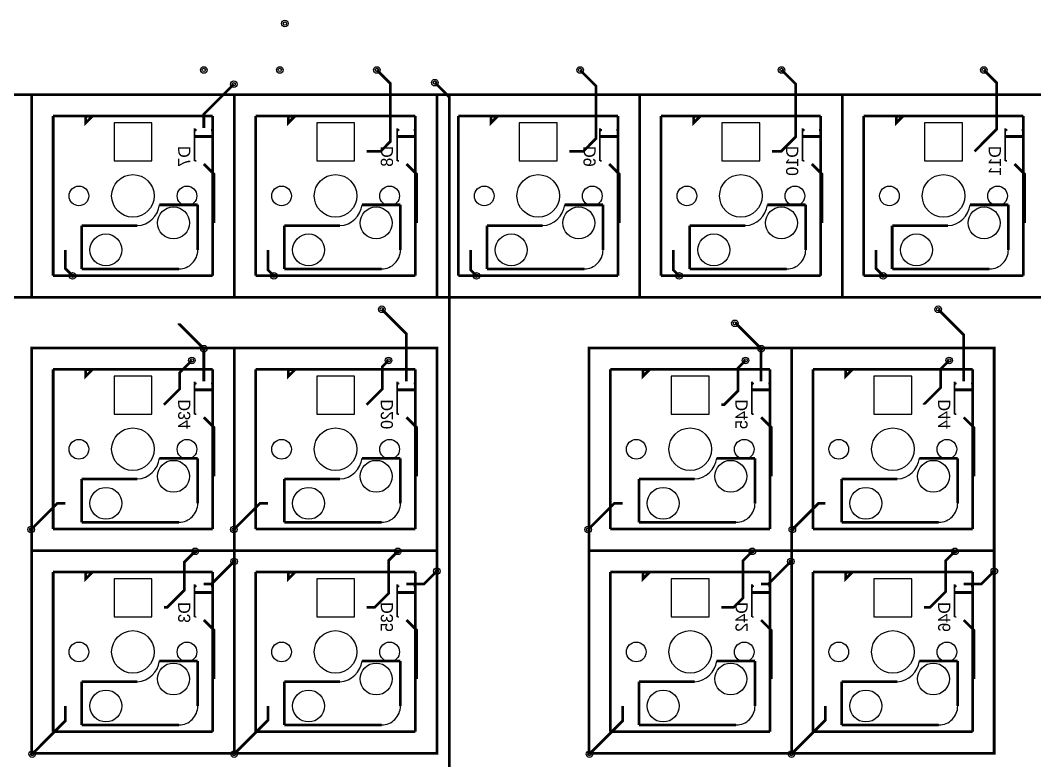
# Model space of a CAD drawing. Extents: x -38 to 13910, y -467 to 6521.
# Drawn here: x 91.8 to 187.2, y 52.2 to 121.8 of the extents above; entities that cross this region are included whole.
import ezdxf

# ---------------------------------------------------------------- set-up
doc = ezdxf.new("R2010")
doc.units = 0
doc.header["$MEASUREMENT"] = 0
for name, color, linetype, true_color in [('BottomLayer', 5, 'Continuous', 0x0000ff), ('BottomSilkLayer', 7, 'Continuous', 0x66cc33), ('Document', 7, 'Continuous', 0xffffff), ('Hole', 7, 'Continuous', 0x222222), ('Multi-Layer', 7, 'Continuous', 0xc0c0c0), ('TopLayer', 1, 'Continuous', 0xff0000), ('TopSilkLayer', 7, 'Continuous', 0xffcc00)]:
    doc.layers.add(name, color=color, linetype=linetype, true_color=true_color)

msp = doc.modelspace()

# ---------------------------------------------------------------- linework, layer by layer
at = {"layer": 'BottomLayer', "const_width": 0.254}
for points in [[(125.34, 117.084), (126.593, 115.83), (126.593, 110.342), (125.69, 109.438), (124.38, 109.438)], [(144.44, 117.084), (145.945, 115.579), (145.945, 110.642), (144.742, 109.438), (143.43, 109.438)], [(163.389, 117.084), (164.697, 115.776), (164.697, 110.792), (163.343, 109.438), (162.48, 109.438)], [(182.388, 117.084), (183.598, 115.874), (183.598, 111.507), (181.53, 109.438)], [(111.892, 115.742), (109.072, 112.922), (109.072, 111.633)], [(130.794, 115.892), (132.144, 114.542), (132.144, 5.483), (128.754, 2.092), (128.122, 2.092)], [(109.072, 108.248), (110.028, 107.291), (110.028, 102.707)], [(128.122, 108.248), (129.079, 107.291), (129.079, 102.707)], [(147.173, 108.248), (148.129, 107.292), (148.129, 102.707)], [(166.223, 108.248), (167.179, 107.292), (167.179, 102.707)], [(185.273, 108.248), (186.229, 107.293), (186.229, 102.707)], [(96.741, 97.741), (96.058, 98.423), (96.058, 100.167)], [(115.643, 97.741), (115.108, 98.275), (115.108, 100.167)], [(134.694, 97.741), (134.158, 98.276), (134.158, 100.167)], [(153.746, 97.741), (153.209, 98.278), (153.209, 100.167)], [(172.947, 97.741), (172.259, 98.43), (172.259, 100.167)], [(125.796, 94.59), (128.122, 92.264), (128.122, 87.82)], [(178.101, 94.59), (180.511, 92.18), (180.511, 87.82)], [(109.072, 90.89), (109.072, 90.89), (109.072, 87.82)], [(161.46, 90.89), (161.46, 90.89), (161.46, 87.82)], [(107.948, 89.789), (106.792, 88.633), (106.792, 87.088), (105.329, 85.625)], [(126.443, 89.789), (125.843, 89.189), (125.843, 87.089), (124.38, 85.626)], [(160, 89.789), (159.296, 89.085), (159.296, 86.94), (157.982, 85.625), (157.717, 85.625)], [(179.152, 89.789), (178.348, 88.985), (178.348, 87.24), (176.767, 85.659), (176.767, 85.625)], [(109.072, 84.435), (110.028, 83.478), (110.028, 78.894)], [(128.122, 84.435), (129.079, 83.478), (129.079, 78.894)], [(161.46, 84.435), (162.416, 83.479), (162.416, 78.894)], [(180.511, 84.435), (181.466, 83.48), (181.466, 78.894)], [(92.841, 73.889), (95.306, 76.354), (96.058, 76.354)], [(111.892, 73.889), (114.358, 76.354), (115.108, 76.354)], [(145.195, 73.889), (147.661, 76.354), (148.446, 76.354)], [(164.397, 73.889), (166.862, 76.354), (167.496, 76.354)], [(108.26, 71.839), (107.242, 70.821), (107.242, 68.188), (105.629, 66.576), (105.329, 66.576)], [(127.31, 71.839), (126.443, 70.973), (126.443, 67.888), (125.131, 66.576), (124.38, 66.576)], [(160.635, 71.839), (159.746, 70.951), (159.746, 67.438), (158.884, 66.576), (157.717, 66.576)], [(179.685, 71.839), (178.798, 70.952), (178.798, 68.038), (177.335, 66.576), (176.767, 66.576)], [(111.913, 70.889), (109.794, 68.769), (109.072, 68.769)], [(164.261, 70.889), (162.142, 68.769), (161.46, 68.769)], [(130.983, 69.988), (129.764, 68.769), (128.122, 68.769)], [(183.383, 69.988), (182.164, 68.769), (180.511, 68.769)], [(109.072, 65.384), (110.028, 64.427), (110.028, 59.845)], [(128.122, 65.384), (129.079, 64.428), (129.079, 59.845)], [(161.46, 65.384), (162.416, 64.428), (162.416, 59.845)], [(180.511, 65.384), (181.466, 64.429), (181.466, 59.845)], [(92.938, 52.789), (96.058, 55.909), (96.058, 57.305)], [(111.916, 52.789), (115.109, 55.981), (115.109, 57.305)], [(145.324, 52.789), (148.446, 55.91), (148.446, 57.305)], [(164.315, 52.789), (167.496, 55.97), (167.496, 57.305)]]:
    msp.add_lwpolyline(points, dxfattribs=at)
at = {"layer": 'BottomSilkLayer', "const_width": 0.254}
for points in [[(97.963, 112.74), (98.598, 112.74), (97.963, 112.105), (97.963, 112.74)], [(117.013, 112.74), (117.648, 112.74), (117.013, 112.105), (117.013, 112.74)], [(136.063, 112.74), (136.698, 112.74), (136.063, 112.105), (136.063, 112.74)], [(155.113, 112.74), (155.748, 112.74), (155.113, 112.105), (155.113, 112.74)], [(174.163, 112.74), (174.798, 112.74), (174.163, 112.105), (174.163, 112.74)], [(97.963, 88.927), (98.598, 88.927), (97.963, 88.292), (97.963, 88.927)], [(117.013, 88.927), (117.648, 88.927), (117.013, 88.292), (117.013, 88.927)], [(150.351, 88.927), (150.986, 88.927), (150.351, 88.292), (150.351, 88.927)], [(169.401, 88.927), (170.036, 88.927), (169.401, 88.292), (169.401, 88.927)], [(97.963, 69.878), (98.598, 69.878), (97.963, 69.243), (97.963, 69.878)], [(117.013, 69.878), (117.648, 69.878), (117.013, 69.243), (117.013, 69.878)], [(150.351, 69.878), (150.986, 69.878), (150.351, 69.243), (150.351, 69.878)], [(169.401, 69.878), (170.036, 69.878), (169.401, 69.243), (169.401, 69.878)]]:
    msp.add_lwpolyline(points, close=True, dxfattribs=at)
at = {"layer": 'BottomSilkLayer', "const_width": 0.152}
for points in [[(108.316, 111.52), (108.205, 111.52), (108.205, 111.346)], [(108.316, 111.52), (108.316, 111.52), (108.316, 111.346)], [(109.827, 111.52), (109.827, 111.52), (109.827, 111.346)], [(109.938, 111.346), (109.938, 111.52), (109.827, 111.52)], [(127.367, 111.52), (127.256, 111.52), (127.256, 111.346)], [(127.367, 111.52), (127.367, 111.52), (127.367, 111.346)], [(128.877, 111.52), (128.877, 111.52), (128.877, 111.346)], [(128.988, 111.346), (128.988, 111.52), (128.877, 111.52)], [(146.417, 111.52), (146.306, 111.52), (146.306, 111.346)], [(146.417, 111.52), (146.417, 111.52), (146.417, 111.346)], [(147.928, 111.52), (147.928, 111.52), (147.928, 111.346)], [(148.039, 111.346), (148.039, 111.52), (147.928, 111.52)], [(165.468, 111.52), (165.357, 111.52), (165.357, 111.346)], [(165.468, 111.52), (165.468, 111.52), (165.468, 111.346)], [(166.978, 111.52), (166.978, 111.52), (166.978, 111.346)], [(167.089, 111.346), (167.089, 111.52), (166.978, 111.52)], [(184.518, 111.52), (184.407, 111.52), (184.407, 111.346)], [(184.518, 111.52), (184.518, 111.52), (184.518, 111.346)], [(186.029, 111.52), (186.029, 111.52), (186.029, 111.346)], [(186.14, 111.346), (186.14, 111.52), (186.029, 111.52)], [(108.205, 111.346), (108.205, 111.346), (108.205, 108.534)], [(108.205, 111.346), (108.205, 111.346), (108.316, 111.346)], [(108.205, 110.91), (108.205, 110.91), (109.938, 110.91)], [(108.205, 110.767), (108.205, 110.767), (109.938, 110.767)], [(109.827, 111.346), (109.827, 111.346), (109.938, 111.346)], [(109.938, 111.346), (109.938, 111.346), (109.938, 108.534)], [(127.256, 111.346), (127.256, 111.346), (127.256, 108.534)], [(127.256, 111.346), (127.256, 111.346), (127.367, 111.346)], [(127.256, 110.91), (127.256, 110.91), (128.988, 110.91)], [(127.256, 110.767), (127.256, 110.767), (128.988, 110.767)], [(128.877, 111.346), (128.877, 111.346), (128.988, 111.346)], [(128.988, 111.346), (128.988, 111.346), (128.988, 108.534)], [(146.306, 111.346), (146.306, 111.346), (146.306, 108.534)], [(146.306, 111.346), (146.306, 111.346), (146.417, 111.346)], [(146.306, 110.91), (146.306, 110.91), (148.039, 110.91)], [(146.306, 110.767), (146.306, 110.767), (148.039, 110.767)], [(147.928, 111.346), (147.928, 111.346), (148.039, 111.346)], [(148.039, 111.346), (148.039, 111.346), (148.039, 108.534)], [(165.357, 111.346), (165.357, 111.346), (165.357, 108.534)], [(165.357, 111.346), (165.357, 111.346), (165.468, 111.346)], [(165.357, 110.91), (165.357, 110.91), (167.089, 110.91)], [(165.357, 110.767), (165.357, 110.767), (167.089, 110.767)], [(166.978, 111.346), (166.978, 111.346), (167.089, 111.346)], [(167.089, 111.346), (167.089, 111.346), (167.089, 108.534)], [(184.407, 111.346), (184.407, 111.346), (184.407, 108.534)], [(184.407, 111.346), (184.407, 111.346), (184.518, 111.346)], [(184.407, 110.91), (184.407, 110.91), (186.14, 110.91)], [(184.407, 110.767), (184.407, 110.767), (186.14, 110.767)], [(186.029, 111.346), (186.029, 111.346), (186.14, 111.346)], [(186.14, 111.346), (186.14, 111.346), (186.14, 108.534)], [(108.205, 108.534), (108.205, 108.534), (108.373, 108.534)], [(109.938, 108.534), (109.938, 108.534), (109.77, 108.534)], [(127.256, 108.534), (127.256, 108.534), (127.424, 108.534)], [(128.988, 108.534), (128.988, 108.534), (128.82, 108.534)], [(146.306, 108.534), (146.306, 108.534), (146.474, 108.534)], [(148.039, 108.534), (148.039, 108.534), (147.871, 108.534)], [(165.357, 108.534), (165.357, 108.534), (165.525, 108.534)], [(167.089, 108.534), (167.089, 108.534), (166.921, 108.534)], [(184.407, 108.534), (184.407, 108.534), (184.575, 108.534)], [(186.14, 108.534), (186.14, 108.534), (185.972, 108.534)], [(108.316, 87.707), (108.205, 87.707), (108.205, 87.533)], [(108.316, 87.707), (108.316, 87.707), (108.316, 87.533)], [(109.827, 87.707), (109.827, 87.707), (109.827, 87.533)], [(109.938, 87.533), (109.938, 87.707), (109.827, 87.707)], [(127.367, 87.707), (127.256, 87.707), (127.256, 87.533)], [(127.367, 87.707), (127.367, 87.707), (127.367, 87.533)], [(128.877, 87.707), (128.877, 87.707), (128.877, 87.533)], [(128.988, 87.533), (128.988, 87.707), (128.877, 87.707)], [(160.705, 87.707), (160.594, 87.707), (160.594, 87.533)], [(160.705, 87.707), (160.705, 87.707), (160.705, 87.533)], [(162.215, 87.707), (162.215, 87.707), (162.215, 87.533)], [(162.327, 87.533), (162.327, 87.707), (162.215, 87.707)], [(179.756, 87.707), (179.645, 87.707), (179.645, 87.533)], [(179.756, 87.707), (179.756, 87.707), (179.756, 87.533)], [(181.266, 87.707), (181.266, 87.707), (181.266, 87.533)], [(181.377, 87.533), (181.377, 87.707), (181.266, 87.707)], [(108.205, 87.533), (108.205, 87.533), (108.316, 87.533)], [(108.205, 87.533), (108.205, 87.533), (108.205, 84.721)], [(108.205, 87.097), (108.205, 87.097), (109.938, 87.097)], [(108.205, 86.954), (108.205, 86.954), (109.938, 86.954)], [(109.827, 87.533), (109.827, 87.533), (109.938, 87.533)], [(109.938, 87.533), (109.938, 87.533), (109.938, 84.721)], [(127.256, 87.533), (127.256, 87.533), (127.367, 87.533)], [(127.256, 87.533), (127.256, 87.533), (127.256, 84.721)], [(127.256, 87.097), (127.256, 87.097), (128.988, 87.097)], [(127.256, 86.954), (127.256, 86.954), (128.988, 86.954)], [(128.877, 87.533), (128.877, 87.533), (128.988, 87.533)], [(128.988, 87.533), (128.988, 87.533), (128.988, 84.721)], [(160.594, 87.533), (160.594, 87.533), (160.705, 87.533)], [(160.594, 87.533), (160.594, 87.533), (160.594, 84.721)], [(160.594, 87.097), (160.594, 87.097), (162.327, 87.097)], [(160.594, 86.954), (160.594, 86.954), (162.327, 86.954)], [(162.215, 87.533), (162.215, 87.533), (162.327, 87.533)], [(162.327, 87.533), (162.327, 87.533), (162.327, 84.721)], [(179.645, 87.533), (179.645, 87.533), (179.645, 84.721)], [(179.645, 87.097), (179.645, 87.097), (181.377, 87.097)], [(179.645, 87.533), (179.645, 87.533), (179.756, 87.533)], [(179.645, 86.954), (179.645, 86.954), (181.377, 86.954)], [(181.266, 87.533), (181.266, 87.533), (181.377, 87.533)], [(181.377, 87.533), (181.377, 87.533), (181.377, 84.721)], [(108.205, 84.721), (108.205, 84.721), (108.373, 84.721)], [(109.938, 84.721), (109.938, 84.721), (109.77, 84.721)], [(127.256, 84.721), (127.256, 84.721), (127.424, 84.721)], [(128.988, 84.721), (128.988, 84.721), (128.82, 84.721)], [(160.594, 84.721), (160.594, 84.721), (160.762, 84.721)], [(162.327, 84.721), (162.327, 84.721), (162.159, 84.721)], [(179.645, 84.721), (179.645, 84.721), (179.813, 84.721)], [(181.377, 84.721), (181.377, 84.721), (181.209, 84.721)], [(108.316, 68.657), (108.205, 68.657), (108.205, 68.483)], [(108.316, 68.657), (108.316, 68.657), (108.316, 68.483)], [(109.827, 68.657), (109.827, 68.657), (109.827, 68.483)], [(109.938, 68.483), (109.938, 68.657), (109.827, 68.657)], [(127.367, 68.657), (127.256, 68.657), (127.256, 68.483)], [(127.367, 68.657), (127.367, 68.657), (127.367, 68.483)], [(128.877, 68.657), (128.877, 68.657), (128.877, 68.483)], [(128.988, 68.483), (128.988, 68.657), (128.877, 68.657)], [(160.705, 68.657), (160.594, 68.657), (160.594, 68.483)], [(160.705, 68.657), (160.705, 68.657), (160.705, 68.483)], [(162.215, 68.657), (162.215, 68.657), (162.215, 68.483)], [(162.327, 68.483), (162.327, 68.657), (162.215, 68.657)], [(179.756, 68.657), (179.645, 68.657), (179.645, 68.483)], [(179.756, 68.657), (179.756, 68.657), (179.756, 68.483)], [(181.266, 68.657), (181.266, 68.657), (181.266, 68.483)], [(181.377, 68.483), (181.377, 68.657), (181.266, 68.657)], [(108.205, 68.483), (108.205, 68.483), (108.316, 68.483)], [(108.205, 68.483), (108.205, 68.483), (108.205, 65.671)], [(108.205, 68.047), (108.205, 68.047), (109.938, 68.047)], [(108.205, 67.904), (108.205, 67.904), (109.938, 67.904)], [(109.827, 68.483), (109.827, 68.483), (109.938, 68.483)], [(109.938, 68.483), (109.938, 68.483), (109.938, 65.671)], [(127.256, 68.483), (127.256, 68.483), (127.367, 68.483)], [(127.256, 68.483), (127.256, 68.483), (127.256, 65.671)], [(127.256, 68.047), (127.256, 68.047), (128.988, 68.047)], [(127.256, 67.904), (127.256, 67.904), (128.988, 67.904)], [(128.877, 68.483), (128.877, 68.483), (128.988, 68.483)], [(128.988, 68.483), (128.988, 68.483), (128.988, 65.671)], [(160.594, 68.483), (160.594, 68.483), (160.705, 68.483)], [(160.594, 68.483), (160.594, 68.483), (160.594, 65.671)], [(160.594, 68.047), (160.594, 68.047), (162.327, 68.047)], [(160.594, 67.904), (160.594, 67.904), (162.327, 67.904)], [(162.215, 68.483), (162.215, 68.483), (162.327, 68.483)], [(162.327, 68.483), (162.327, 68.483), (162.327, 65.671)], [(179.645, 68.483), (179.645, 68.483), (179.645, 65.671)], [(179.645, 68.047), (179.645, 68.047), (181.377, 68.047)], [(179.645, 68.483), (179.645, 68.483), (179.756, 68.483)], [(179.645, 67.904), (179.645, 67.904), (181.377, 67.904)], [(181.266, 68.483), (181.266, 68.483), (181.377, 68.483)], [(181.377, 68.483), (181.377, 68.483), (181.377, 65.671)], [(108.205, 65.671), (108.205, 65.671), (108.373, 65.671)], [(109.938, 65.671), (109.938, 65.671), (109.77, 65.671)], [(127.256, 65.671), (127.256, 65.671), (127.424, 65.671)], [(128.988, 65.671), (128.988, 65.671), (128.82, 65.671)], [(160.594, 65.671), (160.594, 65.671), (160.762, 65.671)], [(162.327, 65.671), (162.327, 65.671), (162.159, 65.671)], [(179.645, 65.671), (179.645, 65.671), (179.813, 65.671)], [(181.377, 65.671), (181.377, 65.671), (181.209, 65.671)]]:
    msp.add_lwpolyline(points, dxfattribs=at)
at = {"layer": 'Document', "const_width": 0.254}
for points in [[(92.883, 95.722), (73.833, 95.722), (73.833, 114.772), (92.883, 114.772)], [(92.883, 114.772), (92.883, 114.772), (92.883, 95.722)], [(111.934, 95.722), (92.883, 95.722), (92.883, 114.772), (111.934, 114.772)], [(130.984, 95.722), (111.933, 95.722), (111.933, 114.772), (130.984, 114.772)], [(111.934, 114.772), (111.934, 114.772), (111.934, 95.722)], [(150.034, 95.722), (130.983, 95.722), (130.983, 114.772), (150.034, 114.772)], [(130.984, 114.772), (130.984, 114.772), (130.984, 95.722)], [(169.084, 95.722), (150.033, 95.722), (150.033, 114.772), (169.084, 114.772)], [(150.034, 114.772), (150.034, 114.772), (150.034, 95.722)], [(188.134, 95.722), (169.083, 95.722), (169.083, 114.772), (188.134, 114.772)], [(169.084, 114.772), (169.084, 114.772), (169.084, 95.722)], [(104.898, 104.409), (104.898, 104.409), (108.505, 104.409)], [(108.505, 104.409), (108.505, 104.409), (108.505, 100.167)], [(123.948, 104.409), (123.948, 104.409), (127.555, 104.409)], [(127.555, 104.409), (127.555, 104.409), (127.555, 100.167)], [(142.998, 104.409), (142.998, 104.409), (146.605, 104.409)], [(146.605, 104.409), (146.605, 104.409), (146.605, 100.167)], [(162.048, 104.409), (162.048, 104.409), (165.655, 104.409)], [(165.655, 104.409), (165.655, 104.409), (165.655, 100.167)], [(181.098, 104.409), (181.098, 104.409), (184.705, 104.409)], [(184.705, 104.409), (184.705, 104.409), (184.705, 100.167)], [(97.582, 102.453), (97.582, 102.453), (97.582, 98.389)], [(97.582, 102.453), (97.582, 102.453), (102.815, 102.453)], [(116.632, 102.453), (116.632, 102.453), (116.632, 98.389)], [(116.632, 102.453), (116.632, 102.453), (121.865, 102.453)], [(135.682, 102.453), (135.682, 102.453), (135.682, 98.389)], [(135.682, 102.453), (135.682, 102.453), (140.915, 102.453)], [(154.732, 102.453), (154.732, 102.453), (154.732, 98.389)], [(154.732, 102.453), (154.732, 102.453), (159.965, 102.453)], [(173.782, 102.453), (173.782, 102.453), (173.782, 98.389)], [(173.782, 102.453), (173.782, 102.453), (179.015, 102.453)], [(106.727, 98.389), (106.727, 98.389), (97.583, 98.389)], [(125.777, 98.389), (125.777, 98.389), (116.633, 98.389)], [(144.827, 98.389), (144.827, 98.389), (135.683, 98.389)], [(163.877, 98.389), (163.877, 98.389), (154.733, 98.389)], [(182.927, 98.389), (182.927, 98.389), (173.783, 98.389)], [(111.934, 71.909), (92.883, 71.909), (92.883, 90.959), (111.934, 90.959)], [(130.984, 71.909), (111.933, 71.909), (111.933, 90.959), (130.984, 90.959)], [(111.934, 90.959), (111.934, 90.959), (111.934, 71.909)], [(130.984, 90.959), (130.984, 90.959), (130.984, 71.909)], [(164.321, 71.909), (145.271, 71.909), (145.271, 90.959), (164.321, 90.959)], [(164.321, 90.959), (164.321, 90.959), (164.321, 71.909)], [(183.371, 71.909), (164.321, 71.909), (164.321, 90.959), (183.371, 90.959)], [(183.371, 90.959), (183.371, 90.959), (183.371, 71.909)], [(104.898, 80.596), (104.898, 80.596), (108.505, 80.596)], [(108.505, 80.596), (108.505, 80.596), (108.505, 76.354)], [(123.948, 80.596), (123.948, 80.596), (127.555, 80.596)], [(127.555, 80.596), (127.555, 80.596), (127.555, 76.354)], [(157.285, 80.596), (157.285, 80.596), (160.892, 80.596)], [(160.892, 80.596), (160.892, 80.596), (160.892, 76.354)], [(176.335, 80.596), (176.335, 80.596), (179.942, 80.596)], [(179.942, 80.596), (179.942, 80.596), (179.942, 76.354)], [(97.582, 78.64), (97.582, 78.64), (97.582, 74.576)], [(97.582, 78.64), (97.582, 78.64), (102.815, 78.64)], [(116.632, 78.64), (116.632, 78.64), (116.632, 74.576)], [(116.632, 78.64), (116.632, 78.64), (121.865, 78.64)], [(149.97, 78.64), (149.97, 78.64), (149.97, 74.576)], [(149.97, 78.64), (149.97, 78.64), (155.202, 78.64)], [(169.02, 78.64), (169.02, 78.64), (169.02, 74.576)], [(169.02, 78.64), (169.02, 78.64), (174.252, 78.64)], [(106.727, 74.576), (106.727, 74.576), (97.583, 74.576)], [(125.777, 74.576), (125.777, 74.576), (116.633, 74.576)], [(159.114, 74.576), (159.114, 74.576), (149.97, 74.576)], [(178.164, 74.576), (178.164, 74.576), (169.02, 74.576)], [(111.934, 52.86), (92.883, 52.86), (92.883, 71.91), (111.934, 71.91)], [(130.984, 52.86), (111.933, 52.86), (111.933, 71.91), (130.984, 71.91)], [(111.934, 71.91), (111.934, 71.91), (111.934, 52.86)], [(130.984, 71.91), (130.984, 71.91), (130.984, 52.86)], [(164.321, 52.86), (145.271, 52.86), (145.271, 71.91), (164.321, 71.91)], [(164.321, 71.91), (164.321, 71.91), (164.321, 52.86)], [(183.371, 52.86), (164.321, 52.86), (164.321, 71.91), (183.371, 71.91)], [(183.371, 71.91), (183.371, 71.91), (183.371, 52.86)], [(104.898, 61.546), (104.898, 61.546), (108.505, 61.546)], [(108.505, 61.546), (108.505, 61.546), (108.505, 57.305)], [(123.948, 61.546), (123.948, 61.546), (127.555, 61.546)], [(127.555, 61.546), (127.555, 61.546), (127.555, 57.305)], [(157.285, 61.546), (157.285, 61.546), (160.892, 61.546)], [(160.892, 61.546), (160.892, 61.546), (160.892, 57.305)], [(176.335, 61.546), (176.335, 61.546), (179.942, 61.546)], [(179.942, 61.546), (179.942, 61.546), (179.942, 57.305)], [(97.582, 59.591), (97.582, 59.591), (97.582, 55.527)], [(97.582, 59.591), (97.582, 59.591), (102.815, 59.591)], [(116.632, 59.591), (116.632, 59.591), (116.632, 55.527)], [(116.632, 59.591), (116.632, 59.591), (121.865, 59.591)], [(149.97, 59.591), (149.97, 59.591), (149.97, 55.527)], [(149.97, 59.591), (149.97, 59.591), (155.202, 59.591)], [(169.02, 59.591), (169.02, 59.591), (169.02, 55.527)], [(169.02, 59.591), (169.02, 59.591), (174.252, 59.591)], [(106.727, 55.527), (106.727, 55.527), (97.583, 55.527)], [(125.777, 55.527), (125.777, 55.527), (116.633, 55.527)], [(159.114, 55.527), (159.114, 55.527), (149.97, 55.527)], [(178.164, 55.527), (178.164, 55.527), (169.02, 55.527)]]:
    msp.add_lwpolyline(points, dxfattribs=at)
at = {"layer": 'Document'}
for centre, radius, start, end in [((102.694, 104.669), 2.219, 273.12162, 353.27606), ((121.744, 104.669), 2.219, 273.12162, 353.27606), ((140.794, 104.669), 2.219, 273.12162, 353.27606), ((159.844, 104.669), 2.219, 273.12162, 353.27606), ((178.894, 104.669), 2.219, 273.12162, 353.27606), ((106.735, 100.159), 1.769, 270, 0.27868), ((125.785, 100.159), 1.769, 270, 0.27868), ((144.835, 100.159), 1.769, 270, 0.27868), ((163.885, 100.159), 1.769, 270, 0.27868), ((182.935, 100.159), 1.769, 270, 0.27868), ((102.694, 80.856), 2.219, 273.12162, 353.27606), ((121.744, 80.856), 2.219, 273.12162, 353.27606), ((155.082, 80.856), 2.219, 273.12162, 353.27606), ((174.132, 80.856), 2.219, 273.12162, 353.27606), ((106.735, 76.346), 1.769, 270, 0.27868), ((125.785, 76.346), 1.769, 270, 0.27868), ((159.123, 76.346), 1.769, 270, 0.27868), ((178.173, 76.346), 1.769, 270, 0.27868), ((102.694, 61.806), 2.219, 273.12162, 353.27606), ((121.744, 61.806), 2.219, 273.12162, 353.27606), ((155.082, 61.806), 2.219, 273.12162, 353.27606), ((174.132, 61.806), 2.219, 273.12162, 353.27606), ((106.735, 57.296), 1.769, 270, 0.27868), ((125.785, 57.296), 1.769, 270, 0.27868), ((159.123, 57.296), 1.769, 270, 0.27868), ((178.173, 57.296), 1.769, 270, 0.27868)]:
    msp.add_arc(centre, radius, start, end, dxfattribs=at)
at = {"layer": 'Hole'}
for centre in [(116.693, 121.443), (109.072, 117.084), (116.215, 117.084), (125.34, 117.084), (144.44, 117.084), (163.389, 117.084), (182.388, 117.084), (111.892, 115.742), (130.794, 115.892), (96.741, 97.741), (115.643, 97.741), (134.694, 97.741), (153.746, 97.741), (172.947, 97.741), (125.796, 94.59), (178.101, 94.59), (158.999, 93.271), (109.072, 90.89), (161.46, 90.89), (107.948, 89.789), (126.443, 89.789), (160, 89.789), (179.151, 89.789), (92.841, 73.889), (111.892, 73.889), (145.195, 73.889), (164.397, 73.889), (108.26, 71.839), (127.31, 71.839), (160.635, 71.839), (179.685, 71.839), (111.913, 70.889), (164.261, 70.889), (130.983, 69.988), (183.383, 69.988), (92.938, 52.789), (111.916, 52.789), (145.324, 52.789), (164.315, 52.789)]:
    msp.add_circle(centre, 0.155, dxfattribs=at)
at = {"layer": 'Multi-Layer'}
for points in [[(104.187, 112.105), (100.63, 112.105), (100.63, 108.549), (104.187, 108.549)], [(123.236, 112.105), (119.68, 112.105), (119.68, 108.549), (123.236, 108.549)], [(142.287, 112.105), (138.73, 112.105), (138.73, 108.549), (142.287, 108.549)], [(161.336, 112.105), (157.78, 112.105), (157.78, 108.549), (161.336, 108.549)], [(180.387, 112.105), (176.83, 112.105), (176.83, 108.549), (180.387, 108.549)], [(104.187, 88.292), (100.63, 88.292), (100.63, 84.736), (104.187, 84.736)], [(123.236, 88.292), (119.68, 88.292), (119.68, 84.736), (123.236, 84.736)], [(156.574, 88.292), (153.018, 88.292), (153.018, 84.736), (156.574, 84.736)], [(175.624, 88.292), (172.068, 88.292), (172.068, 84.736), (175.624, 84.736)], [(104.187, 69.243), (100.63, 69.243), (100.63, 65.687), (104.187, 65.687)], [(123.236, 69.243), (119.68, 69.243), (119.68, 65.687), (123.236, 65.687)], [(156.574, 69.243), (153.018, 69.243), (153.018, 65.687), (156.574, 65.687)], [(175.624, 69.243), (172.068, 69.243), (172.068, 65.687), (175.624, 65.687)]]:
    msp.add_lwpolyline(points, close=True, dxfattribs=at)
for centre, radius in [((116.693, 121.443), 0.31), ((109.072, 117.084), 0.31), ((116.215, 117.084), 0.31), ((125.34, 117.084), 0.31), ((144.44, 117.084), 0.31), ((163.389, 117.084), 0.31), ((182.388, 117.084), 0.31), ((111.892, 115.742), 0.31), ((130.794, 115.892), 0.31), ((102.408, 105.247), 2), ((121.459, 105.247), 2), ((140.509, 105.247), 2), ((159.559, 105.247), 2), ((178.609, 105.247), 2), ((97.328, 105.247), 0.925), ((107.488, 105.247), 0.925), ((116.379, 105.247), 0.925), ((126.539, 105.247), 0.925), ((135.429, 105.247), 0.925), ((145.589, 105.247), 0.925), ((154.479, 105.247), 0.925), ((164.639, 105.247), 0.925), ((173.529, 105.247), 0.925), ((183.689, 105.247), 0.925), ((106.218, 102.707), 1.5), ((125.269, 102.707), 1.5), ((144.319, 102.707), 1.5), ((163.369, 102.707), 1.5), ((182.419, 102.707), 1.5), ((99.868, 100.167), 1.5), ((118.919, 100.167), 1.5), ((137.969, 100.167), 1.5), ((157.019, 100.167), 1.5), ((176.069, 100.167), 1.5), ((96.741, 97.741), 0.31), ((115.643, 97.741), 0.31), ((134.694, 97.741), 0.31), ((153.746, 97.741), 0.31), ((172.947, 97.741), 0.31), ((125.796, 94.59), 0.31), ((178.101, 94.59), 0.31), ((158.999, 93.271), 0.31), ((109.072, 90.89), 0.31), ((161.46, 90.89), 0.31), ((107.948, 89.789), 0.31), ((126.443, 89.789), 0.31), ((160, 89.789), 0.31), ((179.151, 89.789), 0.31), ((102.408, 81.434), 2), ((121.459, 81.434), 2), ((154.796, 81.434), 2), ((173.846, 81.434), 2), ((97.328, 81.434), 0.925), ((107.488, 81.434), 0.925), ((116.379, 81.434), 0.925), ((126.539, 81.434), 0.925), ((149.716, 81.434), 0.925), ((159.876, 81.434), 0.925), ((168.766, 81.434), 0.925), ((178.926, 81.434), 0.925), ((106.218, 78.894), 1.5), ((125.269, 78.894), 1.5), ((158.606, 78.894), 1.5), ((177.656, 78.894), 1.5), ((99.868, 76.354), 1.5), ((118.919, 76.354), 1.5), ((152.256, 76.354), 1.5), ((171.306, 76.354), 1.5), ((92.841, 73.889), 0.31), ((111.892, 73.889), 0.31), ((145.195, 73.889), 0.31), ((164.397, 73.889), 0.31), ((108.26, 71.839), 0.31), ((127.31, 71.839), 0.31), ((160.635, 71.839), 0.31), ((179.685, 71.839), 0.31), ((111.913, 70.889), 0.31), ((164.261, 70.889), 0.31), ((130.983, 69.988), 0.31), ((183.383, 69.988), 0.31), ((102.408, 62.385), 2), ((121.459, 62.385), 2), ((154.796, 62.385), 2), ((173.846, 62.385), 2), ((97.328, 62.385), 0.925), ((107.488, 62.385), 0.925), ((116.379, 62.385), 0.925), ((126.539, 62.385), 0.925), ((149.716, 62.385), 0.925), ((159.876, 62.385), 0.925), ((168.766, 62.385), 0.925), ((178.926, 62.385), 0.925), ((106.218, 59.845), 1.5), ((125.269, 59.845), 1.5), ((158.606, 59.845), 1.5), ((177.656, 59.845), 1.5), ((99.868, 57.305), 1.5), ((118.919, 57.305), 1.5), ((152.256, 57.305), 1.5), ((171.306, 57.305), 1.5), ((92.938, 52.789), 0.31), ((111.916, 52.789), 0.31), ((145.324, 52.789), 0.31), ((164.315, 52.789), 0.31)]:
    msp.add_circle(centre, radius, dxfattribs=at)
at = {"layer": 'TopLayer', "const_width": 0.254}
for points in [[(106.751, 93.271), (106.751, 93.21), (109.072, 90.89)], [(158.999, 93.271), (159.079, 93.271), (161.46, 90.89)]]:
    msp.add_lwpolyline(points, dxfattribs=at)
msp.add_lwpolyline([(95.091, 69.988)], close=True, dxfattribs=at)
at = {"layer": 'TopSilkLayer', "const_width": 0.254}
for points in [[(90.978, 114.772), (92.883, 114.772), (92.883, 112.867)], [(92.883, 112.867), (92.883, 114.772), (94.788, 114.772)], [(110.029, 114.772), (111.934, 114.772), (111.934, 112.867)], [(111.933, 112.867), (111.933, 114.772), (113.838, 114.772)], [(129.079, 114.772), (130.984, 114.772), (130.984, 112.867)], [(130.983, 112.867), (130.983, 114.772), (132.888, 114.772)], [(148.129, 114.772), (150.034, 114.772), (150.034, 112.867)], [(150.033, 112.867), (150.033, 114.772), (151.938, 114.772)], [(167.179, 114.772), (169.084, 114.772), (169.084, 112.867)], [(169.083, 112.867), (169.083, 114.772), (170.988, 114.772)], [(186.229, 114.772), (188.134, 114.772), (188.134, 112.867)], [(94.908, 97.747), (94.908, 97.747), (94.908, 112.747)], [(94.908, 112.747), (94.908, 112.747), (109.909, 112.747)], [(109.909, 97.747), (109.909, 97.747), (109.909, 112.747)], [(113.958, 97.747), (113.958, 97.747), (113.958, 112.747)], [(113.958, 112.747), (113.958, 112.747), (128.959, 112.747)], [(128.959, 97.747), (128.959, 97.747), (128.959, 112.747)], [(133.008, 97.747), (133.008, 97.747), (133.008, 112.747)], [(133.008, 112.747), (133.008, 112.747), (148.009, 112.747)], [(148.009, 97.747), (148.009, 97.747), (148.009, 112.747)], [(152.058, 97.747), (152.058, 97.747), (152.058, 112.747)], [(152.058, 112.747), (152.058, 112.747), (167.059, 112.747)], [(167.059, 97.747), (167.059, 97.747), (167.059, 112.747)], [(171.108, 97.747), (171.108, 97.747), (171.108, 112.747)], [(171.108, 112.747), (171.108, 112.747), (186.109, 112.747)], [(186.109, 97.747), (186.109, 97.747), (186.109, 112.747)], [(92.883, 97.627), (92.883, 95.722), (90.978, 95.722)], [(94.788, 95.722), (92.883, 95.722), (92.883, 97.627)], [(94.908, 97.747), (94.908, 97.747), (109.909, 97.747)], [(111.934, 97.627), (111.934, 95.722), (110.029, 95.722)], [(113.838, 95.722), (111.933, 95.722), (111.933, 97.627)], [(113.958, 97.747), (113.958, 97.747), (128.959, 97.747)], [(130.984, 97.627), (130.984, 95.722), (129.079, 95.722)], [(132.888, 95.722), (130.983, 95.722), (130.983, 97.627)], [(133.008, 97.747), (133.008, 97.747), (148.009, 97.747)], [(150.034, 97.627), (150.034, 95.722), (148.129, 95.722)], [(151.938, 95.722), (150.033, 95.722), (150.033, 97.627)], [(152.058, 97.747), (152.058, 97.747), (167.059, 97.747)], [(169.084, 97.627), (169.084, 95.722), (167.179, 95.722)], [(170.988, 95.722), (169.083, 95.722), (169.083, 97.627)], [(171.108, 97.747), (171.108, 97.747), (186.109, 97.747)], [(188.134, 97.627), (188.134, 95.722), (186.229, 95.722)], [(92.883, 89.054), (92.883, 90.959), (94.788, 90.959)], [(110.029, 90.959), (111.934, 90.959), (111.934, 89.054)], [(111.933, 89.054), (111.933, 90.959), (113.838, 90.959)], [(129.079, 90.959), (130.984, 90.959), (130.984, 89.054)], [(145.271, 89.054), (145.271, 90.959), (147.176, 90.959)], [(162.416, 90.959), (164.321, 90.959), (164.321, 89.054)], [(164.321, 89.054), (164.321, 90.959), (166.226, 90.959)], [(181.466, 90.959), (183.371, 90.959), (183.371, 89.054)], [(94.908, 73.934), (94.908, 73.934), (94.908, 88.934)], [(94.908, 88.934), (94.908, 88.934), (109.909, 88.934)], [(109.909, 73.934), (109.909, 73.934), (109.909, 88.934)], [(113.958, 73.934), (113.958, 73.934), (113.958, 88.934)], [(113.958, 88.934), (113.958, 88.934), (128.959, 88.934)], [(128.959, 73.934), (128.959, 73.934), (128.959, 88.934)], [(147.296, 73.934), (147.296, 73.934), (147.296, 88.934)], [(147.296, 88.934), (147.296, 88.934), (162.296, 88.934)], [(162.296, 73.934), (162.296, 73.934), (162.296, 88.934)], [(166.346, 73.934), (166.346, 73.934), (166.346, 88.934)], [(166.346, 88.934), (166.346, 88.934), (181.346, 88.934)], [(181.346, 73.934), (181.346, 73.934), (181.346, 88.934)], [(94.788, 71.909), (92.883, 71.909), (92.883, 73.814)], [(94.908, 73.934), (94.908, 73.934), (109.909, 73.934)], [(111.934, 73.814), (111.934, 71.909), (110.029, 71.909)], [(113.838, 71.909), (111.933, 71.909), (111.933, 73.814)], [(113.958, 73.934), (113.958, 73.934), (128.959, 73.934)], [(130.984, 73.814), (130.984, 71.909), (129.079, 71.909)], [(147.176, 71.909), (145.271, 71.909), (145.271, 73.814)], [(147.296, 73.934), (147.296, 73.934), (162.296, 73.934)], [(164.321, 73.814), (164.321, 71.909), (162.416, 71.909)], [(166.226, 71.909), (164.321, 71.909), (164.321, 73.814)], [(166.346, 73.934), (166.346, 73.934), (181.346, 73.934)], [(183.371, 73.814), (183.371, 71.909), (181.466, 71.909)], [(92.883, 70.005), (92.883, 71.91), (94.788, 71.91)], [(110.029, 71.91), (111.934, 71.91), (111.934, 70.005)], [(111.933, 70.005), (111.933, 71.91), (113.838, 71.91)], [(129.079, 71.91), (130.984, 71.91), (130.984, 70.005)], [(145.271, 70.005), (145.271, 71.91), (147.176, 71.91)], [(162.416, 71.91), (164.321, 71.91), (164.321, 70.005)], [(164.321, 70.005), (164.321, 71.91), (166.226, 71.91)], [(181.466, 71.91), (183.371, 71.91), (183.371, 70.005)], [(94.908, 54.884), (94.908, 54.884), (94.908, 69.885)], [(94.908, 69.885), (94.908, 69.885), (109.909, 69.885)], [(109.909, 54.884), (109.909, 54.884), (109.909, 69.885)], [(113.958, 54.884), (113.958, 54.884), (113.958, 69.885)], [(113.958, 69.885), (113.958, 69.885), (128.959, 69.885)], [(128.959, 54.884), (128.959, 54.884), (128.959, 69.885)], [(147.296, 54.884), (147.296, 54.884), (147.296, 69.885)], [(147.296, 69.885), (147.296, 69.885), (162.296, 69.885)], [(162.296, 54.884), (162.296, 54.884), (162.296, 69.885)], [(166.346, 54.884), (166.346, 54.884), (166.346, 69.885)], [(166.346, 69.885), (166.346, 69.885), (181.346, 69.885)], [(181.346, 54.884), (181.346, 54.884), (181.346, 69.885)], [(94.788, 52.86), (92.883, 52.86), (92.883, 54.765)], [(94.908, 54.884), (94.908, 54.884), (109.909, 54.884)], [(111.934, 54.765), (111.934, 52.86), (110.029, 52.86)], [(113.838, 52.86), (111.933, 52.86), (111.933, 54.765)], [(113.958, 54.884), (113.958, 54.884), (128.959, 54.884)], [(130.984, 54.765), (130.984, 52.86), (129.079, 52.86)], [(147.176, 52.86), (145.271, 52.86), (145.271, 54.765)], [(147.296, 54.884), (147.296, 54.884), (162.296, 54.884)], [(164.321, 54.765), (164.321, 52.86), (162.416, 52.86)], [(166.226, 52.86), (164.321, 52.86), (164.321, 54.765)], [(166.346, 54.884), (166.346, 54.884), (181.346, 54.884)], [(183.371, 54.765), (183.371, 52.86), (181.466, 52.86)]]:
    msp.add_lwpolyline(points, dxfattribs=at)

# ---------------------------------------------------------------- texts
at = {"layer": 'BottomSilkLayer', "text_generation_flag": 2}
for s, p in [('D7', (107.802, 109.94)), ('D8', (126.852, 109.94)), ('D9', (145.903, 109.94)), ('D10', (164.953, 109.94)), ('D11', (184.003, 109.94)), ('D34', (107.802, 86.127)), ('D20', (126.852, 86.127)), ('D45', (160.19, 86.127)), ('D44', (179.241, 86.127)), ('D3', (107.802, 67.077)), ('D35', (126.852, 67.077)), ('D42', (160.19, 67.077)), ('D46', (179.241, 67.077))]:
    msp.add_text(s, height=1.143, rotation=90, dxfattribs=at).set_placement(p)

doc.saveas('drawing.dxf')
